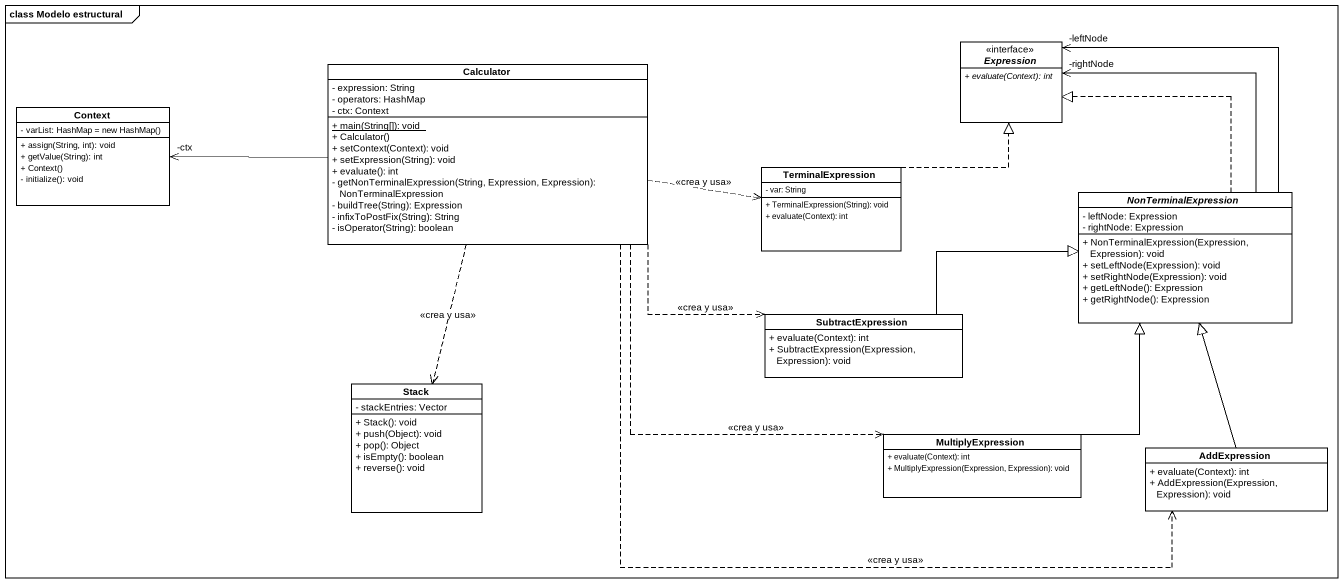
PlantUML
@startuml
mainframe class Modelo estructural
hide circle
hide empty members
skinparam classAttributeIconSize 0
class Calculator {
  - expression: String
  - operators: HashMap
  - ctx: Context
  {static} + main(String[]): void
  + Calculator()
  + setContext(Context): void
  + setExpression(String): void
  + evaluate(): int
  - getNonTerminalExpression(String, Expression, Expression): NonTerminalExpression
  - buildTree(String): Expression
  - infixToPostFix(String): String
  - isOperator(String): boolean
}
interface Expression <<interface>> {
  {abstract} + evaluate(Context): int
}
class Context {
  {field} - varList: HashMap = new HashMap()
  + assign(String, int): void
  + getValue(String): int
  + Context()
  - initialize(): void
}
class TerminalExpression {
  - var: String
  + TerminalExpression(String): void
  + evaluate(Context): int
}
abstract class NonTerminalExpression {
  - leftNode: Expression
  - rightNode: Expression
  + NonTerminalExpression(Expression, Expression): void
  + setLeftNode(Expression): void
  + setRightNode(Expression): void
  + getLeftNode(): Expression
  + getRightNode(): Expression
}
class SubtractExpression {
  + evaluate(Context): int
  + SubtractExpression(Expression, Expression): void
}
class "Stack" as Stack_ {
  - stackEntries: Vector
  + Stack(): void
  + push(Object): void
  + pop(): Object
  + isEmpty(): boolean
  + reverse(): void
}
class MultiplyExpression {
  + evaluate(Context): int
  + MultiplyExpression(Expression, Expression): void
}
class AddExpression {
  + evaluate(Context): int
  + AddExpression(Expression, Expression): void
}
Calculator -left-> "-ctx" Context
Calculator .right.> TerminalExpression : <<crea y usa>>
Calculator .right.> SubtractExpression : <<crea y usa>>
Calculator ..> Stack_ : <<crea y usa>>
Calculator ..> MultiplyExpression : <<crea y usa>>
Calculator .right.> AddExpression : <<crea y usa>>
TerminalExpression .up.|> Expression
NonTerminalExpression -up-> "-leftNode" Expression
NonTerminalExpression -up-> "-rightNode" Expression
NonTerminalExpression .up.|> Expression
SubtractExpression -right-|> NonTerminalExpression
MultiplyExpression -up-|> NonTerminalExpression
AddExpression -up-|> NonTerminalExpression
@enduml
